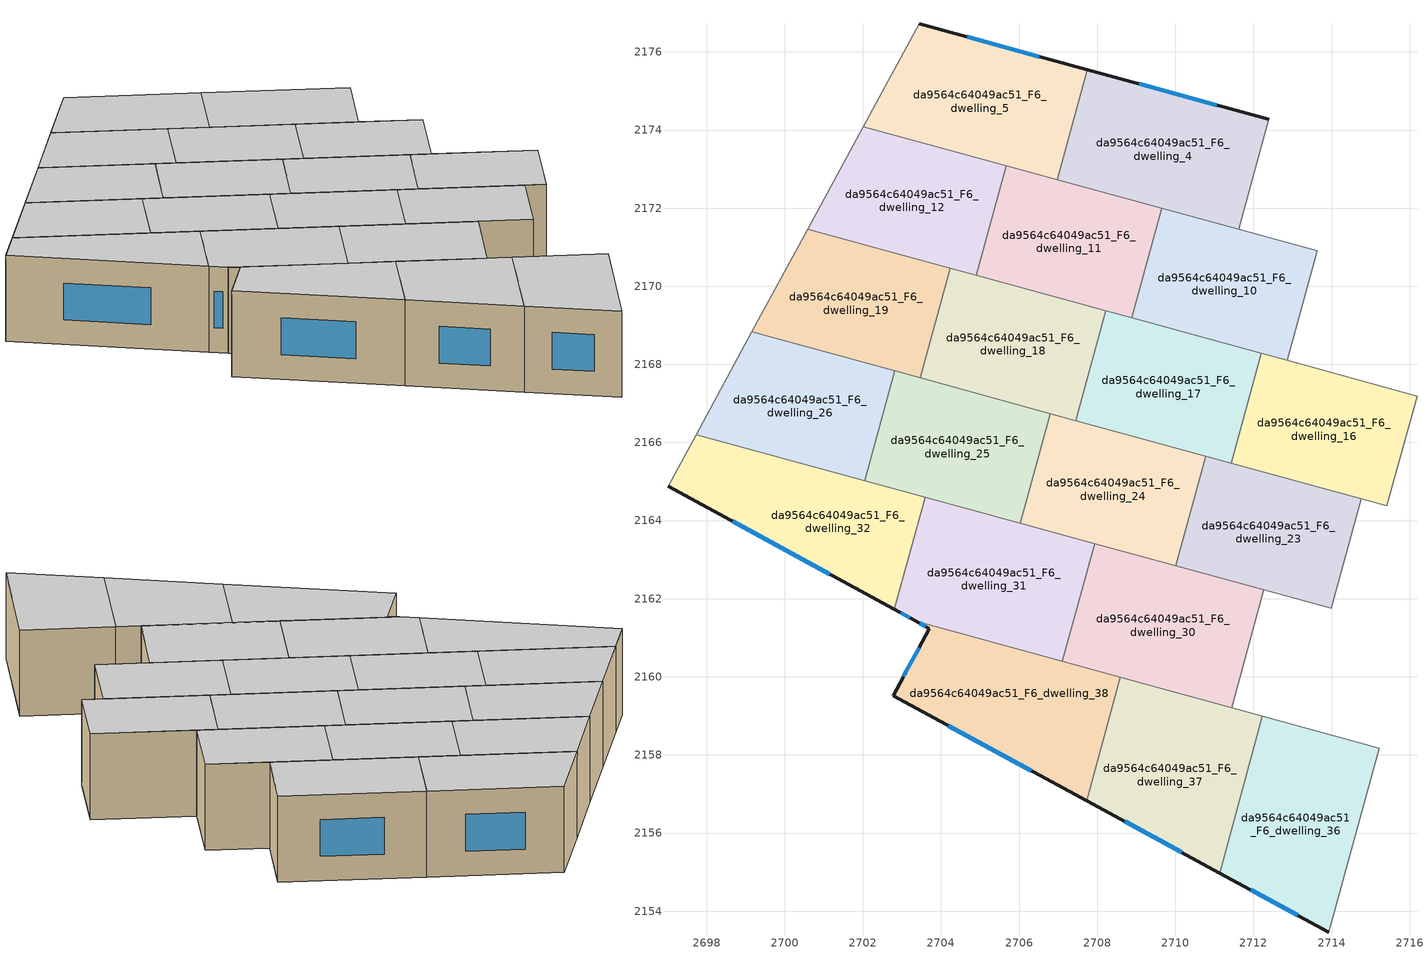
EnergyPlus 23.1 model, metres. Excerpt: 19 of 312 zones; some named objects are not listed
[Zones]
da9564c64049ac51_F6_dwelling_10
 floor to da9564c64049ac51_F5_dwelling_10 (EU_floor_Construction): 2713.63,2170.91 2712.86,2168.1 2708.88,2169.19 2709.65,2172 z18
 wall to da9564c64049ac51_F6_dwelling_9 (EU_wall_Construction): 2712.86,2168.1 2713.63,2170.91 z18:21
 wall to da9564c64049ac51_F6_dwelling_11 (EU_wall_Construction): 2709.65,2172 2708.88,2169.19 z18:21
 wall to da9564c64049ac51_F6_dwelling_17 (EU_wall_Construction): 2708.88,2169.19 2712.21,2168.28 z18:21
 wall to da9564c64049ac51_F6_dwelling_3 (EU_wall_Construction): 2713.63,2170.91 2711.62,2171.46 z18:21
 wall to da9564c64049ac51_F6_dwelling_16 (EU_wall_Construction): 2712.21,2168.28 2712.86,2168.1 z18:21
 wall to da9564c64049ac51_F6_dwelling_4 (EU_wall_Construction): 2711.62,2171.46 2709.65,2172 z18:21
 ceiling to da9564c64049ac51_F7_dwelling_10 (EU_floor_Construction): 2712.86,2168.1 2713.63,2170.91 2709.65,2172 2708.88,2169.19 z21
da9564c64049ac51_F6_dwelling_11
 floor to da9564c64049ac51_F5_dwelling_11 (EU_floor_Construction): 2709.65,2172 2708.88,2169.19 2704.9,2170.28 2705.67,2173.09 z18
 wall to da9564c64049ac51_F6_dwelling_12 (EU_wall_Construction): 2705.67,2173.09 2704.9,2170.28 z18:21
 wall to da9564c64049ac51_F6_dwelling_18 (EU_wall_Construction): 2704.9,2170.28 2708.22,2169.37 z18:21
 wall to da9564c64049ac51_F6_dwelling_4 (EU_wall_Construction): 2709.65,2172 2706.98,2172.73 z18:21
 wall to da9564c64049ac51_F6_dwelling_17 (EU_wall_Construction): 2708.22,2169.37 2708.88,2169.19 z18:21
 wall to da9564c64049ac51_F6_dwelling_5 (EU_wall_Construction): 2706.98,2172.73 2705.67,2173.09 z18:21
 ceiling to da9564c64049ac51_F7_dwelling_11 (EU_floor_Construction): 2708.88,2169.19 2709.65,2172 2705.67,2173.09 2704.9,2170.28 z21
da9564c64049ac51_F6_dwelling_12
 floor to da9564c64049ac51_F5_dwelling_12 (EU_floor_Construction): 2705.67,2173.09 2704.9,2170.28 2700.59,2171.46 2702.01,2174.09 z18
 wall adiabatic (EU_wall_Construction): 2702.01,2174.09 2700.59,2171.46 z18:21
 wall to da9564c64049ac51_F6_dwelling_19 (EU_wall_Construction): 2700.59,2171.46 2704.24,2170.46 z18:21
 wall to da9564c64049ac51_F6_dwelling_5 (EU_wall_Construction): 2705.67,2173.09 2702.01,2174.09 z18:21
 wall to da9564c64049ac51_F6_dwelling_18 (EU_wall_Construction): 2704.24,2170.46 2704.9,2170.28 z18:21
 ceiling to da9564c64049ac51_F7_dwelling_12 (EU_floor_Construction): 2704.9,2170.28 2705.67,2173.09 2702.01,2174.09 2700.59,2171.46 z21
da9564c64049ac51_F6_dwelling_16
 floor to da9564c64049ac51_F5_dwelling_16 (EU_floor_Construction): 2716.19,2167.19 2715.42,2164.38 2711.44,2165.47 2712.21,2168.28 z18
 wall to da9564c64049ac51_F6_dwelling_15 (EU_wall_Construction): 2715.42,2164.38 2716.19,2167.19 z18:21
 wall to da9564c64049ac51_F6_dwelling_17 (EU_wall_Construction): 2712.21,2168.28 2711.44,2165.47 z18:21
 wall to da9564c64049ac51_F6_dwelling_23 (EU_wall_Construction): 2711.44,2165.47 2714.76,2164.56 z18:21
 wall to da9564c64049ac51_F6_dwelling_9 (EU_wall_Construction): 2716.19,2167.19 2712.86,2168.1 z18:21
 wall to da9564c64049ac51_F6_dwelling_22 (EU_wall_Construction): 2714.76,2164.56 2715.42,2164.38 z18:21
 ceiling to da9564c64049ac51_F7_dwelling_16 (EU_floor_Construction): 2715.42,2164.38 2716.19,2167.19 2712.21,2168.28 2711.44,2165.47 z21
da9564c64049ac51_F6_dwelling_17
 floor to da9564c64049ac51_F5_dwelling_17 (EU_floor_Construction): 2712.21,2168.28 2711.44,2165.47 2707.45,2166.56 2708.22,2169.37 z18
 wall to da9564c64049ac51_F6_dwelling_18 (EU_wall_Construction): 2708.22,2169.37 2707.45,2166.56 z18:21
 wall to da9564c64049ac51_F6_dwelling_24 (EU_wall_Construction): 2707.45,2166.56 2710.78,2165.65 z18:21
 wall to da9564c64049ac51_F6_dwelling_23 (EU_wall_Construction): 2710.78,2165.65 2711.44,2165.47 z18:21
 ceiling to da9564c64049ac51_F7_dwelling_17 (EU_floor_Construction): 2711.44,2165.47 2712.21,2168.28 2708.22,2169.37 2707.45,2166.56 z21
da9564c64049ac51_F6_dwelling_18
 floor to da9564c64049ac51_F5_dwelling_18 (EU_floor_Construction): 2708.22,2169.37 2707.45,2166.56 2703.47,2167.65 2704.24,2170.46 z18
 wall to da9564c64049ac51_F6_dwelling_19 (EU_wall_Construction): 2704.24,2170.46 2703.47,2167.65 z18:21
 wall to da9564c64049ac51_F6_dwelling_25 (EU_wall_Construction): 2703.47,2167.65 2706.79,2166.74 z18:21
 wall to da9564c64049ac51_F6_dwelling_24 (EU_wall_Construction): 2706.79,2166.74 2707.45,2166.56 z18:21
 ceiling to da9564c64049ac51_F7_dwelling_18 (EU_floor_Construction): 2707.45,2166.56 2708.22,2169.37 2704.24,2170.46 2703.47,2167.65 z21
da9564c64049ac51_F6_dwelling_19
 floor to da9564c64049ac51_F5_dwelling_19 (EU_floor_Construction): 2704.24,2170.46 2703.47,2167.65 2699.16,2168.83 2700.59,2171.46 z18
 wall adiabatic (EU_wall_Construction): 2700.59,2171.46 2699.16,2168.83 z18:21
 wall to da9564c64049ac51_F6_dwelling_26 (EU_wall_Construction): 2699.16,2168.83 2702.81,2167.83 z18:21
 wall to da9564c64049ac51_F6_dwelling_25 (EU_wall_Construction): 2702.81,2167.83 2703.47,2167.65 z18:21
 ceiling to da9564c64049ac51_F7_dwelling_19 (EU_floor_Construction): 2703.47,2167.65 2704.24,2170.46 2700.59,2171.46 2699.16,2168.83 z21
da9564c64049ac51_F6_dwelling_23
 floor to da9564c64049ac51_F5_dwelling_23 (EU_floor_Construction): 2714.76,2164.56 2713.99,2161.75 2710.01,2162.84 2710.78,2165.65 z18
 wall to da9564c64049ac51_F6_dwelling_22 (EU_wall_Construction): 2713.99,2161.75 2714.76,2164.56 z18:21
 wall to da9564c64049ac51_F6_dwelling_24 (EU_wall_Construction): 2710.78,2165.65 2710.01,2162.84 z18:21
 wall to da9564c64049ac51_F6_dwelling_30 (EU_wall_Construction): 2710.01,2162.84 2712.27,2162.22 z18:21
 wall to da9564c64049ac51_F6_dwelling_29 (EU_wall_Construction): 2712.27,2162.22 2713.99,2161.75 z18:21
 ceiling to da9564c64049ac51_F7_dwelling_23 (EU_floor_Construction): 2713.99,2161.75 2714.76,2164.56 2710.78,2165.65 2710.01,2162.84 z21
da9564c64049ac51_F6_dwelling_24
 floor to da9564c64049ac51_F5_dwelling_24 (EU_floor_Construction): 2710.78,2165.65 2710.01,2162.84 2706.03,2163.93 2706.79,2166.74 z18
 wall to da9564c64049ac51_F6_dwelling_25 (EU_wall_Construction): 2706.79,2166.74 2706.03,2163.93 z18:21
 wall to da9564c64049ac51_F6_dwelling_31 (EU_wall_Construction): 2706.03,2163.93 2707.94,2163.41 z18:21
 wall to da9564c64049ac51_F6_dwelling_30 (EU_wall_Construction): 2707.94,2163.41 2710.01,2162.84 z18:21
 ceiling to da9564c64049ac51_F7_dwelling_24 (EU_floor_Construction): 2710.01,2162.84 2710.78,2165.65 2706.79,2166.74 2706.03,2163.93 z21
da9564c64049ac51_F6_dwelling_25
 floor to da9564c64049ac51_F5_dwelling_25 (EU_floor_Construction): 2706.79,2166.74 2706.03,2163.93 2702.04,2165.02 2702.81,2167.83 z18
 wall to da9564c64049ac51_F6_dwelling_26 (EU_wall_Construction): 2702.81,2167.83 2702.04,2165.02 z18:21
 wall to da9564c64049ac51_F6_dwelling_32 (EU_wall_Construction): 2702.04,2165.02 2703.59,2164.6 z18:21
 wall to da9564c64049ac51_F6_dwelling_31 (EU_wall_Construction): 2703.59,2164.6 2706.03,2163.93 z18:21
 ceiling to da9564c64049ac51_F7_dwelling_25 (EU_floor_Construction): 2706.03,2163.93 2706.79,2166.74 2702.81,2167.83 2702.04,2165.02 z21
da9564c64049ac51_F6_dwelling_26
 floor to da9564c64049ac51_F5_dwelling_26 (EU_floor_Construction): 2702.81,2167.83 2702.04,2165.02 2697.73,2166.2 2699.16,2168.83 z18
 wall adiabatic (EU_wall_Construction): 2699.16,2168.83 2697.73,2166.2 z18:21
 wall to da9564c64049ac51_F6_dwelling_32 (EU_wall_Construction): 2697.73,2166.2 2702.04,2165.02 z18:21
 ceiling to da9564c64049ac51_F7_dwelling_26 (EU_floor_Construction): 2702.04,2165.02 2702.81,2167.83 2699.16,2168.83 2697.73,2166.2 z21
da9564c64049ac51_F6_dwelling_30
 floor to da9564c64049ac51_F5_dwelling_30 (EU_floor_Construction): 2712.27,2162.22 2711.44,2159.21 2707.11,2160.39 2707.94,2163.41 z18
 wall to da9564c64049ac51_F6_dwelling_29 (EU_wall_Construction): 2711.44,2159.21 2712.27,2162.22 z18:21
 wall to da9564c64049ac51_F6_dwelling_31 (EU_wall_Construction): 2707.94,2163.41 2707.11,2160.39 z18:21
 wall to da9564c64049ac51_F6_dwelling_37 (EU_wall_Construction): 2708.6,2159.99 2711.44,2159.21 z18:21
 wall to da9564c64049ac51_F6_dwelling_38 (EU_wall_Construction): 2707.11,2160.39 2708.6,2159.99 z18:21
 ceiling to da9564c64049ac51_F7_dwelling_30 (EU_floor_Construction): 2711.44,2159.21 2712.27,2162.22 2707.94,2163.41 2707.11,2160.39 z21
da9564c64049ac51_F6_dwelling_31
 floor to da9564c64049ac51_F5_dwelling_31 (EU_floor_Construction): 2707.94,2163.41 2707.11,2160.39 2703.36,2161.42 2702.81,2161.72 2703.59,2164.6 z18
 wall outside (EU_wall_Construction): 2702.81,2161.72 2703.36,2161.42 z18:21
 wall to da9564c64049ac51_F6_dwelling_32 (EU_wall_Construction): 2703.59,2164.6 2702.81,2161.72 z18:21
 wall to da9564c64049ac51_F6_dwelling_38 (EU_wall_Construction): 2703.36,2161.42 2707.11,2160.39 z18:21
 window (EU_Window_Construction): 2702.97,2161.64 2703.21,2161.51 z18.86:20.14
 ceiling to da9564c64049ac51_F7_dwelling_31 (EU_floor_Construction): 2707.11,2160.39 2707.94,2163.41 2703.59,2164.6 2702.81,2161.72 2703.36,2161.42 z21
da9564c64049ac51_F6_dwelling_32
 floor to da9564c64049ac51_F5_dwelling_32 (EU_floor_Construction): 2703.59,2164.6 2702.81,2161.72 2697.01,2164.88 2697.73,2166.2 z18
 wall outside (EU_wall_Construction): 2697.01,2164.88 2702.81,2161.72 z18:21
 wall adiabatic (EU_wall_Construction): 2697.73,2166.2 2697.01,2164.88 z18:21
 window (EU_Window_Construction): 2698.67,2163.98 2701.15,2162.63 z18.86:20.14
 ceiling to da9564c64049ac51_F7_dwelling_32 (EU_floor_Construction): 2702.81,2161.72 2703.59,2164.6 2697.73,2166.2 2697.01,2164.88 z21
da9564c64049ac51_F6_dwelling_36
 floor to da9564c64049ac51_F5_dwelling_36 (EU_floor_Construction): 2715.22,2158.17 2713.93,2153.46 2711.13,2154.98 2712.23,2158.99 z18
 wall outside (EU_wall_Construction): 2711.13,2154.98 2713.93,2153.46 z18:21
 wall to da9564c64049ac51_F6_dwelling_35 (EU_wall_Construction): 2713.93,2153.46 2715.22,2158.17 z18:21
 wall to da9564c64049ac51_F6_dwelling_37 (EU_wall_Construction): 2712.23,2158.99 2711.13,2154.98 z18:21
 wall to da9564c64049ac51_F6_dwelling_29 (EU_wall_Construction): 2715.22,2158.17 2712.23,2158.99 z18:21
 window (EU_Window_Construction): 2711.93,2154.54 2713.13,2153.89 z18.86:20.14
 ceiling to da9564c64049ac51_F7_dwelling_36 (EU_floor_Construction): 2713.93,2153.46 2715.22,2158.17 2712.23,2158.99 2711.13,2154.98 z21
da9564c64049ac51_F6_dwelling_37
 floor to da9564c64049ac51_F5_dwelling_37 (EU_floor_Construction): 2712.23,2158.99 2711.13,2154.98 2707.73,2156.82 2708.6,2159.99 z18
 wall outside (EU_wall_Construction): 2707.73,2156.82 2711.13,2154.98 z18:21
 wall to da9564c64049ac51_F6_dwelling_38 (EU_wall_Construction): 2708.6,2159.99 2707.73,2156.82 z18:21
 wall to da9564c64049ac51_F6_dwelling_29 (EU_wall_Construction): 2712.23,2158.99 2711.44,2159.21 z18:21
 window (EU_Window_Construction): 2708.7,2156.3 2710.16,2155.5 z18.86:20.14
 ceiling to da9564c64049ac51_F7_dwelling_37 (EU_floor_Construction): 2711.13,2154.98 2712.23,2158.99 2708.6,2159.99 2707.73,2156.82 z21
da9564c64049ac51_F6_dwelling_38
 floor to da9564c64049ac51_F5_dwelling_38 (EU_floor_Construction): 2708.6,2159.99 2707.73,2156.82 2702.77,2159.52 2703.71,2161.24 2703.36,2161.42 z18
 wall outside (EU_wall_Construction): 2703.36,2161.42 2703.71,2161.24 2702.77,2159.52 2707.73,2156.82 z18:21
 window (EU_Window_Construction): 2704.19,2158.75 2706.31,2157.59 / 2703.44,2160.74 2703.04,2160.01 / 2703.46,2161.37 2703.61,2161.29 z18.86:20.14
 ceiling to da9564c64049ac51_F7_dwelling_38 (EU_floor_Construction): 2707.73,2156.82 2708.6,2159.99 2703.36,2161.42 2703.71,2161.24 2702.77,2159.52 z21
da9564c64049ac51_F6_dwelling_4
 floor to da9564c64049ac51_F5_dwelling_4 (EU_floor_Construction): 2712.39,2174.27 2711.62,2171.46 2706.98,2172.73 2707.75,2175.54 z18
 wall outside (EU_wall_Construction): 2712.39,2174.27 2707.75,2175.54 z18:21
 wall to da9564c64049ac51_F6_dwelling_3 (EU_wall_Construction): 2711.62,2171.46 2712.39,2174.27 z18:21
 wall to da9564c64049ac51_F6_dwelling_5 (EU_wall_Construction): 2707.75,2175.54 2706.98,2172.73 z18:21
 window (EU_Window_Construction): 2711.07,2174.63 2709.08,2175.18 z18.86:20.14
 ceiling to da9564c64049ac51_F7_dwelling_4 (EU_floor_Construction): 2711.62,2171.46 2712.39,2174.27 2707.75,2175.54 2706.98,2172.73 z21
da9564c64049ac51_F6_dwelling_5
 floor to da9564c64049ac51_F5_dwelling_5 (EU_floor_Construction): 2707.75,2175.54 2706.98,2172.73 2702.01,2174.09 2703.45,2176.72 z18
 wall outside (EU_wall_Construction): 2707.75,2175.54 2703.45,2176.72 z18:21
 wall adiabatic (EU_wall_Construction): 2703.45,2176.72 2702.01,2174.09 z18:21
 window (EU_Window_Construction): 2706.52,2175.88 2704.68,2176.39 z18.86:20.14
 ceiling to da9564c64049ac51_F7_dwelling_5 (EU_floor_Construction): 2706.98,2172.73 2707.75,2175.54 2703.45,2176.72 2702.01,2174.09 z21
[Building]
EU S2 Campaign: North Axis=0; Terrain=City; Solar Distribution=FullExterior
[Site:Location]
Helsinki-Vantaa.AP: Latitude=60.317; Longitude=24.963; Time Zone=2; Elevation=54.6
[SizingPeriod:WeatherFileDays]
AnnualSizingPeriod: Begin Month=1; Begin Day of Month=1; End Month=12; End Day of Month=31; Day of Week for Start Day=Monday; Use Weather File Daylight Saving Period=No; Use Weather File Rain and Snow Indicators=No
[MATERIAL]
EU_InternalMass_Material: Roughness=MediumRough; Thickness=0.1; Conductivity=1; Density=1800; Specific Heat=900; Thermal Absorptance=0.9; Solar Absorptance=0.7; Visible Absorptance=0.7
[MATERIAL:NOMASS] Roughness=MediumRough; Thermal Absorptance=0.9; Solar Absorptance=0.7; Visible Absorptance=0.7
Name | Thermal Resistance
EU_wall_NoMass | 5.91765
EU_floor_NoMass | 6.2875
[WINDOWMATERIAL:SIMPLEGLAZINGSYSTEM]
EU_Window_SimpleGlazing: UFactor=0.994035; Solar Heat Gain Coefficient=0.7; Visible Transmittance=0.7
[CONSTRUCTION]
EU_wall_Construction: EU_wall_NoMass
EU_floor_Construction: EU_floor_NoMass
EU_Window_Construction: EU_Window_SimpleGlazing
EU_InternalMass_Construction: EU_InternalMass_Material
[ZONE] Type=1; Multiplier=1; Ceiling Height=autocalculate; Floor Area=autocalculate; Part of Total Floor Area=Yes
Name | Volume
da9564c64049ac51_F6_dwelling_10 | 36.0784
da9564c64049ac51_F6_dwelling_11 | 36.0806
da9564c64049ac51_F6_dwelling_12 | 36.0828
da9564c64049ac51_F6_dwelling_16 | 36.0857
da9564c64049ac51_F6_dwelling_17 | 36.0798
da9564c64049ac51_F6_dwelling_18; da9564c64049ac51_F6_dwelling_24 | 36.082
da9564c64049ac51_F6_dwelling_19 | 36.0769
da9564c64049ac51_F6_dwelling_23; da9564c64049ac51_F6_dwelling_25 | 36.0791
da9564c64049ac51_F6_dwelling_26 | 36.0732
da9564c64049ac51_F6_dwelling_30; da9564c64049ac51_F6_dwelling_4 | 42.0872
da9564c64049ac51_F6_dwelling_31 | 42.093
da9564c64049ac51_F6_dwelling_32 | 42.0959
da9564c64049ac51_F6_dwelling_36 | 42.1003
da9564c64049ac51_F6_dwelling_37 | 42.0967
da9564c64049ac51_F6_dwelling_38 | 42.09375
da9564c64049ac51_F6_dwelling_5 | 42.0886
[INTERNALMASS] Construction=EU_InternalMass_Construction
Name | Zone or ZoneList | Surface Area
da9564c64049ac51_F6_dwelling_4_EU_InternalMass | da9564c64049ac51_F6_dwelling_4 | 14.0291
da9564c64049ac51_F6_dwelling_5_EU_InternalMass | da9564c64049ac51_F6_dwelling_5 | 14.0296
da9564c64049ac51_F6_dwelling_10_EU_InternalMass | da9564c64049ac51_F6_dwelling_10 | 12.0265
da9564c64049ac51_F6_dwelling_11_EU_InternalMass | da9564c64049ac51_F6_dwelling_11 | 12.0265
da9564c64049ac51_F6_dwelling_12_EU_InternalMass | da9564c64049ac51_F6_dwelling_12 | 12.0277
da9564c64049ac51_F6_dwelling_16_EU_InternalMass | da9564c64049ac51_F6_dwelling_16 | 12.0288
da9564c64049ac51_F6_dwelling_17_EU_InternalMass | da9564c64049ac51_F6_dwelling_17 | 12.0265
da9564c64049ac51_F6_dwelling_18_EU_InternalMass | da9564c64049ac51_F6_dwelling_18 | 12.0272
da9564c64049ac51_F6_dwelling_19_EU_InternalMass | da9564c64049ac51_F6_dwelling_19 | 12.0258
da9564c64049ac51_F6_dwelling_23_EU_InternalMass | da9564c64049ac51_F6_dwelling_23 | 12.0265
da9564c64049ac51_F6_dwelling_24_EU_InternalMass | da9564c64049ac51_F6_dwelling_24 | 12.0272
da9564c64049ac51_F6_dwelling_25_EU_InternalMass | da9564c64049ac51_F6_dwelling_25 | 12.0265
da9564c64049ac51_F6_dwelling_26_EU_InternalMass | da9564c64049ac51_F6_dwelling_26 | 12.0243
da9564c64049ac51_F6_dwelling_30_EU_InternalMass | da9564c64049ac51_F6_dwelling_30 | 14.0294
da9564c64049ac51_F6_dwelling_31_EU_InternalMass | da9564c64049ac51_F6_dwelling_31 | 14.0308
da9564c64049ac51_F6_dwelling_32_EU_InternalMass | da9564c64049ac51_F6_dwelling_32 | 14.032
da9564c64049ac51_F6_dwelling_36_EU_InternalMass | da9564c64049ac51_F6_dwelling_36 | 14.0335
da9564c64049ac51_F6_dwelling_37_EU_InternalMass | da9564c64049ac51_F6_dwelling_37 | 14.0321
da9564c64049ac51_F6_dwelling_38_EU_InternalMass | da9564c64049ac51_F6_dwelling_38 | 14.0313
[OTHEREQUIPMENT] Fuel Type=Electricity; Design Level Calculation Method=Watts/Area; Power per Zone Floor Area=1; Fraction Latent=0; Fraction Radiant=0; Fraction Lost=0; Carbon Dioxide Generation Rate=0; EndUse Subcategory=EU_Step8_InternalGains
Name | Zone or ZoneList or Space or SpaceList | Schedule
EU_Step8_InternalGain_da9564c64049ac51_F6_dwelling_4_f000 | da9564c64049ac51_F6_dwelling_4 | EU_Step8_GainSchedule_da9564c64049ac51_F6_dwelling_4_f000
EU_Step8_InternalGain_da9564c64049ac51_F6_dwelling_5_f000 | da9564c64049ac51_F6_dwelling_5 | EU_Step8_GainSchedule_da9564c64049ac51_F6_dwelling_5_f000
EU_Step8_InternalGain_da9564c64049ac51_F6_dwelling_10_f000 | da9564c64049ac51_F6_dwelling_10 | EU_Step8_GainSchedule_da9564c64049ac51_F6_dwelling_10_f000
EU_Step8_InternalGain_da9564c64049ac51_F6_dwelling_11_f000 | da9564c64049ac51_F6_dwelling_11 | EU_Step8_GainSchedule_da9564c64049ac51_F6_dwelling_11_f000
EU_Step8_InternalGain_da9564c64049ac51_F6_dwelling_12_f000 | da9564c64049ac51_F6_dwelling_12 | EU_Step8_GainSchedule_da9564c64049ac51_F6_dwelling_12_f000
EU_Step8_InternalGain_da9564c64049ac51_F6_dwelling_16_f000 | da9564c64049ac51_F6_dwelling_16 | EU_Step8_GainSchedule_da9564c64049ac51_F6_dwelling_16_f000
EU_Step8_InternalGain_da9564c64049ac51_F6_dwelling_17_f000 | da9564c64049ac51_F6_dwelling_17 | EU_Step8_GainSchedule_da9564c64049ac51_F6_dwelling_17_f000
EU_Step8_InternalGain_da9564c64049ac51_F6_dwelling_18_f000 | da9564c64049ac51_F6_dwelling_18 | EU_Step8_GainSchedule_da9564c64049ac51_F6_dwelling_18_f000
EU_Step8_InternalGain_da9564c64049ac51_F6_dwelling_19_f000 | da9564c64049ac51_F6_dwelling_19 | EU_Step8_GainSchedule_da9564c64049ac51_F6_dwelling_19_f000
EU_Step8_InternalGain_da9564c64049ac51_F6_dwelling_23_f000 | da9564c64049ac51_F6_dwelling_23 | EU_Step8_GainSchedule_da9564c64049ac51_F6_dwelling_23_f000
EU_Step8_InternalGain_da9564c64049ac51_F6_dwelling_24_f000 | da9564c64049ac51_F6_dwelling_24 | EU_Step8_GainSchedule_da9564c64049ac51_F6_dwelling_24_f000
EU_Step8_InternalGain_da9564c64049ac51_F6_dwelling_25_f000 | da9564c64049ac51_F6_dwelling_25 | EU_Step8_GainSchedule_da9564c64049ac51_F6_dwelling_25_f000
EU_Step8_InternalGain_da9564c64049ac51_F6_dwelling_26_f000 | da9564c64049ac51_F6_dwelling_26 | EU_Step8_GainSchedule_da9564c64049ac51_F6_dwelling_26_f000
EU_Step8_InternalGain_da9564c64049ac51_F6_dwelling_30_f000 | da9564c64049ac51_F6_dwelling_30 | EU_Step8_GainSchedule_da9564c64049ac51_F6_dwelling_30_f000
EU_Step8_InternalGain_da9564c64049ac51_F6_dwelling_31_f000 | da9564c64049ac51_F6_dwelling_31 | EU_Step8_GainSchedule_da9564c64049ac51_F6_dwelling_31_f000
EU_Step8_InternalGain_da9564c64049ac51_F6_dwelling_32_f000 | da9564c64049ac51_F6_dwelling_32 | EU_Step8_GainSchedule_da9564c64049ac51_F6_dwelling_32_f000
EU_Step8_InternalGain_da9564c64049ac51_F6_dwelling_36_f000 | da9564c64049ac51_F6_dwelling_36 | EU_Step8_GainSchedule_da9564c64049ac51_F6_dwelling_36_f000
EU_Step8_InternalGain_da9564c64049ac51_F6_dwelling_37_f000 | da9564c64049ac51_F6_dwelling_37 | EU_Step8_GainSchedule_da9564c64049ac51_F6_dwelling_37_f000
EU_Step8_InternalGain_da9564c64049ac51_F6_dwelling_38_f000 | da9564c64049ac51_F6_dwelling_38 | EU_Step8_GainSchedule_da9564c64049ac51_F6_dwelling_38_f000
[ZONEVENTILATION:DESIGNFLOWRATE] Schedule=EU_AlwaysOn; Design Flow Rate Calculation Method=AirChanges/Hour; Air Changes per Hour=0.596421; Ventilation Type=Natural; Fan Pressure Rise=0; Fan Total Efficiency=1; Constant Term Coefficient=1; Temperature Term Coefficient=0; Velocity Term Coefficient=0; Velocity Squared Term Coefficient=0; Minimum Indoor Temperature=-100; Maximum Indoor Temperature=100; Delta Temperature=-100; Minimum Outdoor Temperature=-100; Maximum Outdoor Temperature=100; Maximum Wind Speed=40
Name | Zone or ZoneList or Space or SpaceList
EU_ConstantAir_da9564c64049ac51_F6_dwelling_4 | da9564c64049ac51_F6_dwelling_4
EU_ConstantAir_da9564c64049ac51_F6_dwelling_5 | da9564c64049ac51_F6_dwelling_5
EU_ConstantAir_da9564c64049ac51_F6_dwelling_10 | da9564c64049ac51_F6_dwelling_10
EU_ConstantAir_da9564c64049ac51_F6_dwelling_11 | da9564c64049ac51_F6_dwelling_11
EU_ConstantAir_da9564c64049ac51_F6_dwelling_12 | da9564c64049ac51_F6_dwelling_12
EU_ConstantAir_da9564c64049ac51_F6_dwelling_16 | da9564c64049ac51_F6_dwelling_16
EU_ConstantAir_da9564c64049ac51_F6_dwelling_17 | da9564c64049ac51_F6_dwelling_17
EU_ConstantAir_da9564c64049ac51_F6_dwelling_18 | da9564c64049ac51_F6_dwelling_18
EU_ConstantAir_da9564c64049ac51_F6_dwelling_19 | da9564c64049ac51_F6_dwelling_19
EU_ConstantAir_da9564c64049ac51_F6_dwelling_23 | da9564c64049ac51_F6_dwelling_23
EU_ConstantAir_da9564c64049ac51_F6_dwelling_24 | da9564c64049ac51_F6_dwelling_24
EU_ConstantAir_da9564c64049ac51_F6_dwelling_25 | da9564c64049ac51_F6_dwelling_25
EU_ConstantAir_da9564c64049ac51_F6_dwelling_26 | da9564c64049ac51_F6_dwelling_26
EU_ConstantAir_da9564c64049ac51_F6_dwelling_30 | da9564c64049ac51_F6_dwelling_30
EU_ConstantAir_da9564c64049ac51_F6_dwelling_31 | da9564c64049ac51_F6_dwelling_31
EU_ConstantAir_da9564c64049ac51_F6_dwelling_32 | da9564c64049ac51_F6_dwelling_32
EU_ConstantAir_da9564c64049ac51_F6_dwelling_36 | da9564c64049ac51_F6_dwelling_36
EU_ConstantAir_da9564c64049ac51_F6_dwelling_37 | da9564c64049ac51_F6_dwelling_37
EU_ConstantAir_da9564c64049ac51_F6_dwelling_38 | da9564c64049ac51_F6_dwelling_38
[HVACTEMPLATE:ZONE:IDEALLOADSAIRSYSTEM] System Availability Schedule=EU_AlwaysOn; Maximum Heating Supply Air Temperature=50; Minimum Cooling Supply Air Temperature=13; Maximum Heating Supply Air Humidity Ratio=0.0156; Minimum Cooling Supply Air Humidity Ratio=0.0077; Heating Limit=NoLimit; Cooling Limit=NoLimit; Heating Availability Schedule=EU_AlwaysOn; Cooling Availability Schedule=EU_CoolingOff; Dehumidification Control Type=ConstantSensibleHeatRatio; Cooling Sensible Heat Ratio=0.7; Dehumidification Setpoint=60; Humidification Control Type=None; Humidification Setpoint=30; Outdoor Air Method=None; Outdoor Air Flow Rate per Person=0.00944; Outdoor Air Flow Rate per Zone Floor Area=0; Outdoor Air Flow Rate per Zone=0; Demand Controlled Ventilation Type=None; Outdoor Air Economizer Type=NoEconomizer; Heat Recovery Type=None; Sensible Heat Recovery Effectiveness=0.7; Latent Heat Recovery Effectiveness=0.65
Name | Template Thermostat
da9564c64049ac51_F6_dwelling_4 | EU_HeatOnly_da9564c64049ac51_F6_dwelling_4
da9564c64049ac51_F6_dwelling_5 | EU_HeatOnly_da9564c64049ac51_F6_dwelling_5
da9564c64049ac51_F6_dwelling_10 | EU_HeatOnly_da9564c64049ac51_F6_dwelling_10
da9564c64049ac51_F6_dwelling_11 | EU_HeatOnly_da9564c64049ac51_F6_dwelling_11
da9564c64049ac51_F6_dwelling_12 | EU_HeatOnly_da9564c64049ac51_F6_dwelling_12
da9564c64049ac51_F6_dwelling_16 | EU_HeatOnly_da9564c64049ac51_F6_dwelling_16
da9564c64049ac51_F6_dwelling_17 | EU_HeatOnly_da9564c64049ac51_F6_dwelling_17
da9564c64049ac51_F6_dwelling_18 | EU_HeatOnly_da9564c64049ac51_F6_dwelling_18
da9564c64049ac51_F6_dwelling_19 | EU_HeatOnly_da9564c64049ac51_F6_dwelling_19
da9564c64049ac51_F6_dwelling_23 | EU_HeatOnly_da9564c64049ac51_F6_dwelling_23
da9564c64049ac51_F6_dwelling_24 | EU_HeatOnly_da9564c64049ac51_F6_dwelling_24
da9564c64049ac51_F6_dwelling_25 | EU_HeatOnly_da9564c64049ac51_F6_dwelling_25
da9564c64049ac51_F6_dwelling_26 | EU_HeatOnly_da9564c64049ac51_F6_dwelling_26
da9564c64049ac51_F6_dwelling_30 | EU_HeatOnly_da9564c64049ac51_F6_dwelling_30
da9564c64049ac51_F6_dwelling_31 | EU_HeatOnly_da9564c64049ac51_F6_dwelling_31
da9564c64049ac51_F6_dwelling_32 | EU_HeatOnly_da9564c64049ac51_F6_dwelling_32
da9564c64049ac51_F6_dwelling_36 | EU_HeatOnly_da9564c64049ac51_F6_dwelling_36
da9564c64049ac51_F6_dwelling_37 | EU_HeatOnly_da9564c64049ac51_F6_dwelling_37
da9564c64049ac51_F6_dwelling_38 | EU_HeatOnly_da9564c64049ac51_F6_dwelling_38
[SIZING:ZONE] Zone Cooling Design Supply Air Temperature Input Method=SupplyAirTemperature; Zone Cooling Design Supply Air Temperature=13; Zone Heating Design Supply Air Temperature Input Method=SupplyAirTemperature; Zone Heating Design Supply Air Temperature=50; Zone Cooling Design Supply Air Humidity Ratio=0.008; Zone Heating Design Supply Air Humidity Ratio=0.008; Cooling Design Air Flow Method=DesignDay; Cooling Design Air Flow Rate=0; Cooling Minimum Air Flow per Zone Floor Area=0.000762; Cooling Minimum Air Flow=0; Cooling Minimum Air Flow Fraction=0.2; Heating Design Air Flow Method=DesignDay; Heating Design Air Flow Rate=0; Heating Maximum Air Flow per Zone Floor Area=0.002032; Heating Maximum Air Flow=0.141576; Heating Maximum Air Flow Fraction=0.3; Account for Dedicated Outdoor Air System=No; Dedicated Outdoor Air System Control Strategy=NeutralSupplyAir; Dedicated Outdoor Air Low Setpoint Temperature for Design=autosize; Dedicated Outdoor Air High Setpoint Temperature for Design=autosize; Zone Load Sizing Method=Sensible Load Only No Latent Load; Zone Latent Cooling Design Supply Air Humidity Ratio Input Method=HumidityRatioDifference; Zone Cooling Design Supply Air Humidity Ratio Difference=0.005; Zone Latent Heating Design Supply Air Humidity Ratio Input Method=HumidityRatioDifference; Zone Humidification Design Supply Air Humidity Ratio Difference=0.005
da9564c64049ac51_F6_dwelling_4; da9564c64049ac51_F6_dwelling_5; da9564c64049ac51_F6_dwelling_10; da9564c64049ac51_F6_dwelling_11; da9564c64049ac51_F6_dwelling_12; da9564c64049ac51_F6_dwelling_16; da9564c64049ac51_F6_dwelling_17; da9564c64049ac51_F6_dwelling_18; da9564c64049ac51_F6_dwelling_19; da9564c64049ac51_F6_dwelling_23; da9564c64049ac51_F6_dwelling_24; da9564c64049ac51_F6_dwelling_25; da9564c64049ac51_F6_dwelling_26; da9564c64049ac51_F6_dwelling_30; da9564c64049ac51_F6_dwelling_31; da9564c64049ac51_F6_dwelling_32; da9564c64049ac51_F6_dwelling_36; da9564c64049ac51_F6_dwelling_37; da9564c64049ac51_F6_dwelling_38
[SCHEDULE:CONSTANT]
Name | Hourly Value
EU_AlwaysOn | 1
EU_CoolingOff | 0
[SCHEDULE:FILE] Column Number=1; Rows to Skip at Top=0; Number of Hours of Data=8760; Column Separator=Comma; Interpolate to Timestep=No; Minutes per Item=60; Adjust Schedule for Daylight Savings=Yes
Name | File
EU_Step8_GainSchedule_da9564c64049ac51_F6_dwelling_4_f000 | ../../schedules/da9564c64049ac51/da9564c64049ac51_F6_dwelling_4_f000_gain.csv
EU_Step8_GainSchedule_da9564c64049ac51_F6_dwelling_5_f000 | ../../schedules/da9564c64049ac51/da9564c64049ac51_F6_dwelling_5_f000_gain.csv
EU_Step8_GainSchedule_da9564c64049ac51_F6_dwelling_10_f000 | ../../schedules/da9564c64049ac51/da9564c64049ac51_F6_dwelling_10_f000_gain.csv
EU_Step8_GainSchedule_da9564c64049ac51_F6_dwelling_11_f000 | ../../schedules/da9564c64049ac51/da9564c64049ac51_F6_dwelling_11_f000_gain.csv
EU_Step8_GainSchedule_da9564c64049ac51_F6_dwelling_12_f000 | ../../schedules/da9564c64049ac51/da9564c64049ac51_F6_dwelling_12_f000_gain.csv
EU_Step8_GainSchedule_da9564c64049ac51_F6_dwelling_16_f000 | ../../schedules/da9564c64049ac51/da9564c64049ac51_F6_dwelling_16_f000_gain.csv
EU_Step8_GainSchedule_da9564c64049ac51_F6_dwelling_17_f000 | ../../schedules/da9564c64049ac51/da9564c64049ac51_F6_dwelling_17_f000_gain.csv
EU_Step8_GainSchedule_da9564c64049ac51_F6_dwelling_18_f000 | ../../schedules/da9564c64049ac51/da9564c64049ac51_F6_dwelling_18_f000_gain.csv
EU_Step8_GainSchedule_da9564c64049ac51_F6_dwelling_19_f000 | ../../schedules/da9564c64049ac51/da9564c64049ac51_F6_dwelling_19_f000_gain.csv
EU_Step8_GainSchedule_da9564c64049ac51_F6_dwelling_23_f000 | ../../schedules/da9564c64049ac51/da9564c64049ac51_F6_dwelling_23_f000_gain.csv
EU_Step8_GainSchedule_da9564c64049ac51_F6_dwelling_24_f000 | ../../schedules/da9564c64049ac51/da9564c64049ac51_F6_dwelling_24_f000_gain.csv
EU_Step8_GainSchedule_da9564c64049ac51_F6_dwelling_25_f000 | ../../schedules/da9564c64049ac51/da9564c64049ac51_F6_dwelling_25_f000_gain.csv
EU_Step8_GainSchedule_da9564c64049ac51_F6_dwelling_26_f000 | ../../schedules/da9564c64049ac51/da9564c64049ac51_F6_dwelling_26_f000_gain.csv
EU_Step8_GainSchedule_da9564c64049ac51_F6_dwelling_30_f000 | ../../schedules/da9564c64049ac51/da9564c64049ac51_F6_dwelling_30_f000_gain.csv
EU_Step8_GainSchedule_da9564c64049ac51_F6_dwelling_31_f000 | ../../schedules/da9564c64049ac51/da9564c64049ac51_F6_dwelling_31_f000_gain.csv
EU_Step8_GainSchedule_da9564c64049ac51_F6_dwelling_32_f000 | ../../schedules/da9564c64049ac51/da9564c64049ac51_F6_dwelling_32_f000_gain.csv
EU_Step8_GainSchedule_da9564c64049ac51_F6_dwelling_36_f000 | ../../schedules/da9564c64049ac51/da9564c64049ac51_F6_dwelling_36_f000_gain.csv
EU_Step8_GainSchedule_da9564c64049ac51_F6_dwelling_37_f000 | ../../schedules/da9564c64049ac51/da9564c64049ac51_F6_dwelling_37_f000_gain.csv
EU_Step8_GainSchedule_da9564c64049ac51_F6_dwelling_38_f000 | ../../schedules/da9564c64049ac51/da9564c64049ac51_F6_dwelling_38_f000_gain.csv
